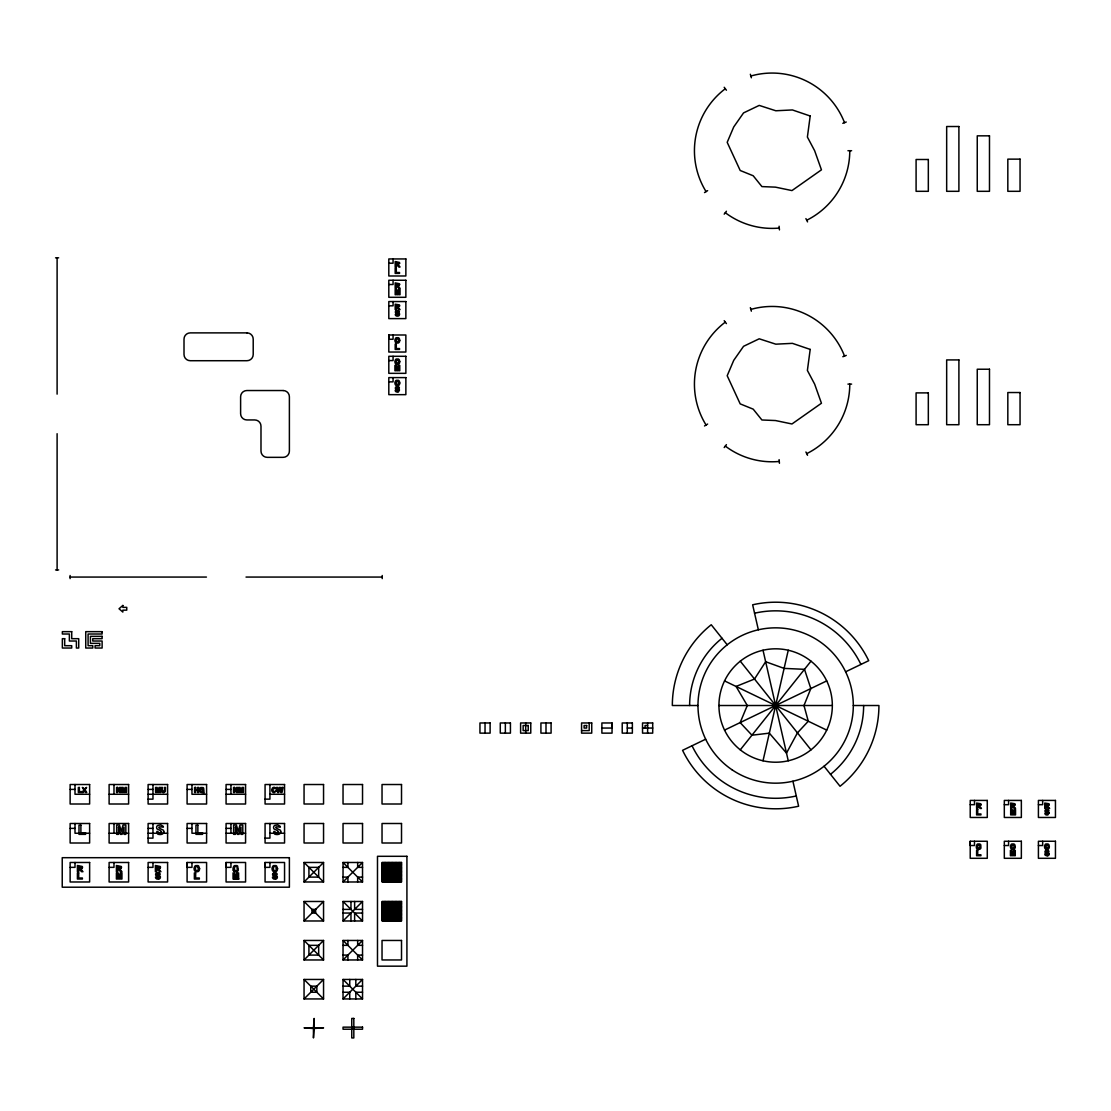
<?xml version="1.0" encoding="UTF-8"?>
<svg xmlns="http://www.w3.org/2000/svg" width="1111" height="1111" viewBox="0 0 1111 1111"><rect width="100%" height="100%" fill="white"/><g stroke="black" fill="none" stroke-linecap="round" stroke-linejoin="round"><path stroke-width="1.5" d="M187.092 862.483L187.092 881.981L206.59 881.981L206.59 862.483L187.092 862.483L187.092 867.358L191.967 867.358L191.967 862.483M226.075 862.483L226.075 881.981L245.573 881.981L245.573 862.483L226.075 862.483L226.075 867.358L230.949 867.358L230.949 862.483M265.071 862.483L265.071 881.981L284.555 881.981L284.555 862.483L265.071 862.483L265.071 867.358L269.931 867.358L269.931 862.483M388.808 334.994L388.808 352.034L405.862 352.034L405.862 334.994L388.808 334.994L388.808 339.258L393.072 339.258L393.072 334.994M612.05 722.969L612.05 733.135L601.884 733.135L601.884 722.969L612.05 722.969L612.05 728.052L601.884 728.052M970.222 841.263L970.222 858.303L987.276 858.303L987.276 841.263L970.222 841.263L970.222 845.527L974.486 845.527L974.486 841.263M234.129 879.023L234.171 874.204L235.324 879.023M763.021 760.785L788.255 650.227M236.324 879.023L237.518 874.204L237.518 879.023M395.613 311.247L395.419 311.719A1.569 1.569 0 0 0 395.419 312.33A1.43 1.43 0 0 0 395.766 313.01L398.446 314.357L396.474 314.802A1.708 1.708 0 0 1 396.224 314.163M1045.215 810.1L1044.993 810.683A1.569 1.569 0 0 0 1045.007 811.197A1.403 1.403 0 0 0 1045.257 811.752L1048.034 813.224L1046.062 813.669A1.708 1.708 0 0 1 1045.826 813.03C1043.701 812.724 1045.507 815.293 1046.743 814.974A4.166 4.166 0 0 0 1047.492 814.96A3.014 3.014 0 0 0 1047.923 814.877L1049.103 812.849M1045.215 850.943L1045.007 851.415A1.569 1.569 0 0 0 1045.007 852.04A1.403 1.403 0 0 0 1045.257 852.595L1048.034 854.067L1046.062 854.498A1.708 1.708 0 0 1 1045.826 853.873L1044.771 853.97L1044.993 854.776A1.875 1.875 0 0 0 1045.284 855.234L1046.743 855.817A4.18 4.18 0 0 0 1047.492 855.803M724.191 214.173L726.413 211.243M724.191 447.566L726.413 444.636M740.273 749.842L810.988 661.17M304.053 881.981L323.551 862.483L323.551 881.981L304.053 881.981L304.053 862.483L323.551 862.483M304.053 920.977L323.551 901.479L323.551 920.977L304.053 920.977L304.053 901.479L323.551 901.479M343.035 881.981L362.533 862.483L362.533 881.981L343.035 881.981L343.035 862.483L362.533 862.483M382.031 863.372L382.906 862.483M382.031 864.747L384.295 862.483M382.031 866.136L385.67 862.483M382.031 867.51L387.045 862.483M382.031 868.885L388.419 862.483M382.031 870.26L389.808 862.483M382.031 871.649L391.183 862.483M382.031 873.024L392.558 862.483M382.031 874.399L393.933 862.483M382.031 875.787L395.322 862.483M382.031 877.162L396.696 862.483M382.031 878.537L398.071 862.483M382.031 879.912L399.446 862.483M382.031 881.301L400.835 862.483M304.053 959.96L323.551 940.462L304.053 940.462L304.053 959.96L323.551 959.96L323.551 940.462M343.035 920.977L362.533 901.479L362.533 920.977L343.035 920.977L343.035 901.479L362.533 901.479M382.712 881.981L401.515 863.178M384.1 881.981L401.515 864.552M385.475 881.981L401.515 865.941M386.85 881.981L401.515 867.316M388.225 881.981L401.515 868.691M389.614 881.981L401.515 870.066M390.989 881.981L401.515 871.455M392.364 881.981L401.515 872.829M393.738 881.981L401.515 874.204M395.127 881.981L401.515 875.579M396.502 881.981L401.515 876.968M397.877 881.981L401.515 878.343M399.252 881.981L401.515 879.718M400.64 881.981L401.515 881.092M382.031 902.368L382.906 901.479M382.031 903.743L384.295 901.479M382.031 905.118L385.67 901.479M382.031 906.493L387.045 901.479M382.031 907.881L388.419 901.479M382.031 909.256L389.808 901.479M382.031 910.631L391.183 901.479M382.031 912.006L392.558 901.479M382.031 913.395L393.933 901.479M382.031 914.77L395.322 901.479M382.031 916.144L396.696 901.479M382.031 917.519L398.071 901.479M382.031 918.908L399.446 901.479M382.031 920.283L400.835 901.479M304.053 998.942L323.551 979.458L323.551 998.942L304.053 998.942L304.053 979.458L323.551 979.458M343.035 959.96L362.533 940.462L343.035 940.462L343.035 959.96L362.533 959.96L362.533 940.462M382.712 920.977L401.515 902.16M384.1 920.977L401.515 903.549M385.475 920.977L401.515 904.923M386.85 920.977L401.515 906.298M388.225 920.977L401.515 907.673M389.614 920.977L401.515 909.062M390.989 920.977L401.515 910.437M392.364 920.977L401.515 911.812M393.738 920.977L401.515 913.186M395.127 920.977L401.515 914.575M396.502 920.977L401.515 915.95M397.877 920.977L401.515 917.325M399.252 920.977L401.515 918.714M400.64 920.977L401.515 920.089M313.455 1028.536L323.551 1027.842L304.053 1027.842L313.455 1028.536L313.455 1037.938L314.149 1028.536M343.035 998.942L362.533 979.458L362.533 998.942L343.035 998.942L343.035 979.458L362.533 979.458M704.513 192.578L707.638 190.648M704.513 425.971L707.638 424.041M396.085 310.816L397.044 310.511A3.527 3.527 0 0 1 397.807 310.524L398.571 310.774A1.583 1.583 0 0 1 399.377 311.983L396.53 311.705L398.752 313.052A1.5 1.5 0 0 1 399.543 314.052M273.375 873.065L274.473 872.732A4.041 4.041 0 0 1 275.347 872.746L276.222 873.024A1.805 1.805 0 0 1 276.681 873.385A1.791 1.791 0 0 1 277.153 874.426L273.82 874.19L276.431 875.635A1.708 1.708 0 0 1 277.333 876.773M1045.673 809.669L1046.631 809.377A3.527 3.527 0 0 1 1047.395 809.391L1048.159 809.627A1.583 1.583 0 0 1 1048.978 810.863L1046.062 810.655L1048.34 811.919A1.5 1.5 0 0 1 1049.131 812.919M1045.673 850.512L1046.631 850.221A3.527 3.527 0 0 1 1047.395 850.234L1048.159 850.47A1.583 1.583 0 0 1 1048.965 851.693L1046.118 851.415L1048.34 852.762A1.5 1.5 0 0 1 1049.145 853.762M705.652 739.204L682.571 750.328A103.295 103.295 0 0 0 798.615 806.211L792.921 781.227M724.539 730.108L826.723 680.904M845.61 671.808L868.705 660.684A103.295 103.295 0 0 0 752.647 604.801L758.355 629.784M842.818 123.335L846.249 122.002M842.818 356.728L846.249 355.395M158.845 879.051L158.998 879.009A1.861 1.861 0 0 0 160.095 878.232A1.486 1.486 0 0 0 160.373 877.496L160.331 876.69M275.806 879.051L275.959 879.009A1.861 1.861 0 0 0 277.056 878.232A1.486 1.486 0 0 0 277.333 877.496L277.292 876.69M1047.798 855.748L1047.923 855.72A1.639 1.639 0 0 0 1048.895 855.026L1049.131 854.387A2.139 2.139 0 0 0 1049.131 853.901L1049.103 853.679M273.792 788.241L272.778 789.935L273.764 791.657M274.125 791.671L276.153 790.935L274.445 792.532A3.069 3.069 0 0 1 273.806 792.546L273.348 792.462A2.014 2.014 0 0 1 272.75 792.171A2.319 2.319 0 0 1 271.903 791.046L271.751 790.282A4.222 4.222 0 0 1 271.778 789.393L272.57 787.866A2.264 2.264 0 0 1 273.598 787.38L273.834 787.352A2.819 2.819 0 0 1 274.542 787.366A2.264 2.264 0 0 1 275.486 787.88M396.224 314.163C394.113 313.857 395.919 316.427 397.155 316.121A4.166 4.166 0 0 0 397.905 316.093A3.014 3.014 0 0 0 398.335 316.01A1.639 1.639 0 0 0 399.293 315.316L399.502 313.982M396.224 390.211L395.183 390.322L395.405 391.114A1.875 1.875 0 0 0 395.697 391.572L397.155 392.155A4.18 4.18 0 0 0 397.905 392.141A3.014 3.014 0 0 0 398.335 392.058L399.502 390.03M202.188 792.546L200.897 792.393A2.041 2.041 0 0 1 200.119 791.865L199.716 788.616A2.222 2.222 0 0 1 200.119 788.018A2.055 2.055 0 0 1 200.883 787.505L203.091 787.602A1.833 1.833 0 0 1 203.619 788.018L204.007 791.24A2.25 2.25 0 0 1 203.646 791.81L204.091 792.962L202.966 792.337A2.125 2.125 0 0 1 202.188 792.546M847.943 150.721L851.609 150.721M55.55 257.821L58.661 257.821M388.808 263.21L393.072 263.21L393.072 258.946M388.808 284.513L393.072 284.513L393.072 280.25M388.808 305.817L393.072 305.817L393.072 301.553M388.808 360.561L393.072 360.561L393.072 356.298M388.808 381.865L393.072 381.865L393.072 377.601M847.943 384.114L851.609 384.114M55.55 569.929L58.661 569.929M70.118 577.067L206.438 577.067M246.017 577.067L382.226 577.067M697.972 705.513L672.336 705.513A103.295 103.295 0 0 1 711.234 624.743L727.205 644.783M718.928 705.513L832.333 705.513A56.703 56.703 0 0 1 747.286 754.619A56.703 56.703 0 0 1 747.286 656.407A56.703 56.703 0 0 1 832.333 705.513M853.304 705.513L878.926 705.513A103.295 103.295 0 0 1 840.041 786.269L824.056 766.229M647.616 725.511L645.074 725.511L645.074 728.052M627.284 728.052L632.367 728.052M642.533 728.052L652.699 728.052M581.567 730.594L589.191 730.594L589.191 722.969M70.132 789.393L75.006 789.393M148.11 789.393L152.971 789.393M187.092 789.393L191.967 789.393M226.075 789.393L230.949 789.393M89.63 794.268L75.006 794.268L75.006 784.519M109.114 794.268L128.612 794.268M148.11 794.268L167.594 794.268M206.59 794.268L191.967 794.268L191.967 784.519M226.075 794.268L245.573 794.268M269.931 794.268L284.555 794.268M148.11 799.142L152.971 799.142L152.971 784.519M265.071 799.142L269.931 799.142L269.931 784.519M970.222 804.683L974.486 804.683L974.486 800.42M1004.316 804.683L1008.58 804.683L1008.58 800.42M1038.41 804.683L1042.66 804.683L1042.66 800.42M70.132 828.375L75.006 828.375M148.11 828.375L152.971 828.375M187.092 828.375L191.967 828.375M226.075 828.375L230.949 828.375M89.63 833.25L75.006 833.25L75.006 823.501M109.114 833.25L128.612 833.25M148.11 833.25L167.594 833.25M206.59 833.25L191.967 833.25L191.967 823.501M226.075 833.25L245.573 833.25M269.931 833.25L284.555 833.25M148.11 838.125L152.971 838.125L152.971 823.501M265.071 838.125L269.931 838.125L269.931 823.501M1004.316 845.527L1008.58 845.527L1008.58 841.263M1038.41 845.527L1042.66 845.527L1042.66 841.263M70.132 867.358L75.006 867.358L75.006 862.483M109.114 867.358L113.989 867.358L113.989 862.483M148.11 867.358L152.971 867.358L152.971 862.483M343.035 867.358L347.91 867.358L347.91 862.483M362.533 867.358L357.659 867.358L357.659 862.483M343.035 877.107L347.91 877.107L347.91 881.981M362.533 877.107L357.659 877.107L357.659 881.981M238.907 879.023L233.046 879.023L233.046 872.913L234.754 872.913L235.838 877.093L236.893 872.913L238.601 872.913L238.601 879.023M343.035 909.395L350.965 909.395L350.965 901.479M362.533 909.395L354.617 909.395L354.617 901.479M343.035 913.048L350.965 913.048L350.965 920.977M362.533 913.048L354.617 913.048L354.617 920.977M343.035 945.336L347.91 945.336L347.91 940.462M362.533 945.336L357.659 945.336L357.659 940.462M343.035 955.085L347.91 955.085L347.91 959.96M362.533 955.085L357.659 955.085L357.659 959.96M343.035 986.151L349.743 986.151L349.743 979.458M362.533 986.151L355.826 986.151L355.826 979.458M343.035 992.248L349.743 992.248L349.743 998.942M362.533 992.248L355.826 992.248L355.826 998.942M351.756 1028.189L353.826 1028.189M274.056 788.213C274.917 788.602 276.597 789.602 275.695 787.949M394.669 867.024L387.725 866.691L387.725 878.148L390.072 878.148L390.072 873.802L395.683 872.607L396.113 868.441A2.805 2.805 0 0 0 395.835 867.969A3.166 3.166 0 0 0 394.669 867.024M724.539 680.904L826.723 730.108M343.035 862.483L362.533 881.981M304.053 862.483L323.551 881.981M343.035 901.479L362.533 920.977M304.053 901.479L323.551 920.977M343.035 940.462L362.533 959.96M304.053 940.462L323.551 959.96M343.035 979.458L362.533 998.942M304.053 979.458L323.551 998.942M396.474 390.85L398.446 390.405L395.669 388.933A1.403 1.403 0 0 1 395.419 388.378A1.569 1.569 0 0 1 395.391 387.864L395.613 387.281A1.403 1.403 0 0 1 396.071 386.878L397.044 386.559A3.527 3.527 0 0 1 397.807 386.572L398.571 386.809A1.583 1.583 0 0 1 399.377 388.017L396.53 387.753L398.752 389.1A1.5 1.5 0 0 1 399.224 389.475L399.363 389.642M740.273 661.17L810.988 749.842M724.191 87.283L726.413 90.213M724.191 320.676L726.413 323.607M805.906 218.603L807.544 221.894M805.906 451.996L807.544 455.288M198.175 867.288L198.175 869.899A1.5 1.5 0 0 1 196.661 870.718L195.425 869.719L195.494 867.288A1.472 1.472 0 0 1 198.133 867.26M976.583 848.026L976.333 846.957A5.666 5.666 0 0 1 976.347 846.054L977.013 844.499A2.541 2.541 0 0 1 977.68 843.985L979.735 843.971A2.069 2.069 0 0 1 980.513 844.527A2.291 2.291 0 0 1 980.805 844.943L980.916 848.026A2.43 2.43 0 0 1 980.333 848.846A2.014 2.014 0 0 1 979.527 849.318L977.986 849.318A2.083 2.083 0 0 1 976.986 848.665M233.352 870.232L233.06 868.996A6.458 6.458 0 0 1 233.088 867.969L233.838 866.191A2.902 2.902 0 0 1 234.602 865.608L236.949 865.58A2.347 2.347 0 0 1 237.643 866.024L238.296 870.232A2.777 2.777 0 0 1 237.643 871.163A2.305 2.305 0 0 1 236.712 871.691L234.699 871.607A2.375 2.375 0 0 1 233.81 870.955M750.356 74.256L751.355 77.784M750.356 307.65L751.355 311.177M763.021 650.227L788.255 760.785M779.103 226.227L779.45 229.894M779.103 459.635L779.45 463.287M647.616 722.969L647.616 733.135M627.284 722.969L627.284 733.135M546.001 722.969L546.001 733.135M525.684 722.969L525.684 733.135M505.352 722.969L505.352 733.135M485.035 722.969L485.035 733.135M382.226 575.498L382.226 578.623M352.784 1027.147L352.784 1029.217M314.149 1027.842L314.149 1018.44L313.455 1027.842M230.949 784.519L230.949 794.268M230.949 823.501L230.949 833.25M113.989 784.519L113.989 794.268M113.989 823.501L113.989 833.25M70.118 575.498L70.118 578.623M57.105 257.821L57.105 394.141M57.105 433.707L57.105 569.929M396.474 390.85A1.708 1.708 0 0 1 396.224 390.211M754.563 613.216A94.657 94.657 0 0 1 860.914 664.434M863.636 705.513A87.991 87.991 0 0 1 830.5 774.311M796.281 795.962A92.782 92.782 0 0 1 692.042 745.759M689.625 705.513A86.005 86.005 0 0 1 722.011 638.269M849.776 384.114A77.673 77.673 0 0 1 806.725 453.649M779.269 461.454A77.673 77.673 0 0 1 725.302 446.094M706.068 425.013A77.673 77.673 0 0 1 725.302 322.134M750.855 309.413A77.673 77.673 0 0 1 844.527 356.062M849.776 150.721A77.673 77.673 0 0 1 806.725 220.242M779.269 228.061A77.673 77.673 0 0 1 725.302 212.701M706.068 191.606A77.673 77.673 0 0 1 725.302 88.741M750.855 76.02A77.673 77.673 0 0 1 844.527 122.668M158.498 879.107A4.763 4.763 0 0 1 157.651 879.134C156.22 879.495 154.165 876.565 156.582 876.912A1.958 1.958 0 0 0 156.859 877.634C160.498 878.843 158.304 875.829 155.943 875.44A1.611 1.611 0 0 1 155.651 874.801A1.791 1.791 0 0 1 155.637 874.218A1.486 1.486 0 0 1 155.887 873.552A1.764 1.764 0 0 1 156.429 873.052L157.512 872.732A4.041 4.041 0 0 1 158.387 872.746L159.262 873.024A1.805 1.805 0 0 1 159.72 873.385A1.791 1.791 0 0 1 160.192 874.426L156.859 874.19L159.47 875.635A1.708 1.708 0 0 1 160.373 876.773M233.643 870.955A2.777 2.777 0 0 1 233.199 870.232M275.459 879.107A4.763 4.763 0 0 1 274.611 879.134C273.181 879.481 271.126 876.551 273.542 876.912A1.958 1.958 0 0 0 273.82 877.634C277.458 878.843 275.306 875.787 272.903 875.44A1.611 1.611 0 0 1 272.612 874.801A1.791 1.791 0 0 1 272.598 874.218A1.486 1.486 0 0 1 272.848 873.552M976.847 848.665A2.43 2.43 0 0 1 976.444 848.04M117.516 874.204L117.474 879.023L116.405 879.023L116.405 872.913L118.113 872.913L119.183 877.093L120.238 872.913L121.946 872.913L121.946 879.023L120.863 879.023L120.863 874.204L119.682 879.023L118.669 879.023L117.516 874.204M118.502 827.028L118.446 834.361L116.655 834.361L116.655 825.056L119.474 825.056L121.266 831.417L123.002 825.056L125.835 825.056L125.835 834.361L124.043 834.361L124.043 827.028L122.085 834.361L120.405 834.361L118.502 827.028M122.585 788.491L122.557 792.462L121.585 792.462L121.585 787.435L123.113 787.435L124.085 790.865L125.015 787.435L126.557 787.435L126.557 792.462L125.585 792.462L125.585 788.491L124.515 792.462L123.613 792.462L122.585 788.491M156.568 788.491L156.54 792.462L155.568 792.462L155.568 787.435L157.095 787.435L158.068 790.865L159.012 787.435L160.539 787.435L160.539 792.462L159.567 792.462L159.567 788.491L158.498 792.462L157.595 792.462L156.568 788.491M164.442 790.24C164.539 793.823 160.067 789.685 162.512 787.435L161.47 787.435L161.567 791.407A2.375 2.375 0 0 0 161.859 791.962L162.914 792.518A4.291 4.291 0 0 0 163.831 792.546L165.345 791.546L165.483 787.435L164.442 787.435L164.442 790.24M235.463 827.028L235.407 834.361L233.616 834.361L233.616 825.056L236.435 825.056L238.226 831.417L239.962 825.056L242.795 825.056L242.795 834.361L241.004 834.361L241.004 827.028L239.046 834.361L237.365 834.361L235.463 827.028M239.545 788.491L239.518 792.462L238.546 792.462L238.546 787.435L240.073 787.435L241.045 790.865L241.99 787.435L243.517 787.435L243.517 792.462L242.545 792.462L242.545 788.491L241.476 792.462L240.573 792.462L239.545 788.491M396.155 290.499L396.127 294.721L395.183 294.721L395.183 289.36L396.669 289.36L397.627 293.012L398.53 289.36L400.029 289.36L400.029 294.721L399.085 294.721L399.085 290.499L398.044 294.721L397.169 294.721L396.155 290.499M395.891 366.533L395.863 370.755L394.919 370.755L394.919 365.408L396.405 365.408L397.349 369.06L398.266 365.408L399.766 365.408L399.766 370.755L398.821 370.755L398.821 366.533L397.78 370.755L396.891 370.755L395.891 366.533M1011.385 851.498L1011.357 855.72L1010.413 855.72L1010.413 850.373L1011.913 850.373L1012.857 854.026L1013.774 850.373L1015.26 850.373L1015.26 855.72L1014.315 855.72L1014.315 851.498L1013.274 855.72L1012.399 855.72L1011.385 851.498M1011.663 810.669L1011.621 814.891L1010.677 814.891L1010.677 809.53L1012.177 809.53L1013.121 813.183L1014.037 809.53L1015.537 809.53L1015.537 814.891L1014.579 814.891L1014.579 810.669L1013.551 814.891L1012.663 814.891L1011.663 810.669M237.407 868.58L237.171 869.899A1.5 1.5 0 0 1 235.657 870.718L234.421 869.719L234.477 867.288A1.472 1.472 0 0 1 237.143 867.288L237.407 868.58M276.389 868.58L276.153 869.899A1.5 1.5 0 0 1 274.639 870.718L273.403 869.719L273.473 867.288A1.472 1.472 0 0 1 276.125 867.288L276.389 868.58M163.775 831.639L163.72 832.25A2.139 2.139 0 0 1 163.442 832.972L163.317 833.153A2.75 2.75 0 0 1 161.9 834.264L160.942 834.486A7.152 7.152 0 0 1 159.665 834.514C155.693 835.055 156.165 828.681 158.692 832.514A1.555 1.555 0 0 0 159.137 832.764C164.678 832.806 159.512 829.848 157.109 828.987A2.403 2.403 0 0 1 156.637 827.764A2.694 2.694 0 0 1 156.637 827.139A2.236 2.236 0 0 1 157.012 826.153A2.583 2.583 0 0 1 157.818 825.417L160.776 824.945L162.956 826.112A2.639 2.639 0 0 1 163.428 827.153C159.79 826.57 155.082 826.556 163.428 830.195A2.5 2.5 0 0 1 163.692 830.861L163.775 831.639M280.736 831.639L280.68 832.25A2.139 2.139 0 0 1 280.403 832.972L280.278 833.153A2.75 2.75 0 0 1 278.861 834.264L277.903 834.486A7.152 7.152 0 0 1 276.625 834.514C272.653 835.055 273.125 828.681 275.653 832.514A1.555 1.555 0 0 0 276.097 832.764C281.639 832.806 276.472 829.848 274.07 828.987A2.403 2.403 0 0 1 273.598 827.764A2.694 2.694 0 0 1 273.598 827.139A2.236 2.236 0 0 1 273.973 826.153A2.583 2.583 0 0 1 274.778 825.417L277.736 824.945L279.916 826.112A2.639 2.639 0 0 1 280.389 827.153C276.57 826.57 272.056 826.515 280.389 830.195A2.5 2.5 0 0 1 280.652 830.861L280.736 831.639M395.96 340.091L397.044 342.16L398.696 340.758A4.166 4.166 0 0 0 398.71 340.091L397.335 338.466L395.96 340.091M395.96 361.394L397.044 363.478L398.696 362.061A4.152 4.152 0 0 0 398.71 361.394L397.335 359.77L395.96 361.394M395.96 382.698L397.183 384.795A1.403 1.403 0 0 0 397.627 384.781L398.696 383.378A4.166 4.166 0 0 0 398.71 382.698L397.335 381.073L395.96 382.698M977.361 846.36L978.458 848.443L980.11 847.026A4.166 4.166 0 0 0 980.124 846.36L978.749 844.735L977.361 846.36M1011.454 846.36L1012.552 848.443L1014.204 847.026A4.166 4.166 0 0 0 1014.218 846.36L1012.982 844.735L1011.454 846.36M1045.548 846.36L1046.784 848.457A1.403 1.403 0 0 0 1047.229 848.443L1048.284 847.026A4.166 4.166 0 0 0 1048.312 846.36L1046.923 844.735L1045.548 846.36M200.494 789.727C202.174 796.018 204.785 785.171 200.494 789.727M199.605 868.608L199.313 870.232A2.777 2.777 0 0 1 198.661 871.163A2.305 2.305 0 0 1 197.716 871.691L195.703 871.607A2.375 2.375 0 0 1 194.828 870.955A2.819 2.819 0 0 1 194.356 870.232L194.078 868.996A6.472 6.472 0 0 1 194.092 867.969L194.856 866.191A2.902 2.902 0 0 1 195.619 865.608L197.966 865.58A2.347 2.347 0 0 1 198.661 866.024L199.605 868.608M277.583 868.608L277.292 870.232A2.777 2.777 0 0 1 276.639 871.163A2.305 2.305 0 0 1 275.695 871.691L273.681 871.607A2.375 2.375 0 0 1 272.792 870.955A2.819 2.819 0 0 1 272.334 870.232L272.056 868.996A6.458 6.458 0 0 1 272.07 867.969L272.834 866.191A2.902 2.902 0 0 1 273.584 865.608L275.945 865.58A2.347 2.347 0 0 1 276.625 866.024L277.583 868.608M399.766 340.341L399.502 341.757A2.43 2.43 0 0 1 398.932 342.577A2.014 2.014 0 0 1 398.113 343.035L396.571 343.035A2.083 2.083 0 0 1 395.572 342.396A2.472 2.472 0 0 1 395.169 341.757L394.919 340.688A5.666 5.666 0 0 1 394.947 339.772L395.599 338.23A2.541 2.541 0 0 1 396.266 337.716L398.321 337.702A2.069 2.069 0 0 1 399.099 338.258A2.291 2.291 0 0 1 399.391 338.674L399.766 340.341M399.766 361.658L399.502 363.061A2.43 2.43 0 0 1 398.932 363.88A2.014 2.014 0 0 1 398.113 364.339L396.571 364.339A2.083 2.083 0 0 1 395.572 363.7A2.472 2.472 0 0 1 395.169 363.061L394.919 361.992A5.652 5.652 0 0 1 394.947 361.089L395.599 359.533A2.541 2.541 0 0 1 396.266 359.02L398.321 359.006A2.069 2.069 0 0 1 399.099 359.561A2.291 2.291 0 0 1 399.391 359.978L399.766 361.658M399.766 382.962L399.502 384.364A2.43 2.43 0 0 1 398.932 385.184A2.014 2.014 0 0 1 398.113 385.656L396.571 385.656A2.083 2.083 0 0 1 395.572 385.017A2.472 2.472 0 0 1 395.169 384.378L394.919 383.295A5.652 5.652 0 0 1 394.947 382.392L395.599 380.837A2.541 2.541 0 0 1 396.266 380.337L398.321 380.309A2.069 2.069 0 0 1 399.099 380.865A2.291 2.291 0 0 1 399.391 381.281L399.766 382.962M1015.26 846.624L1015.01 848.026A2.43 2.43 0 0 1 1014.426 848.846A2.028 2.028 0 0 1 1013.607 849.318L1012.079 849.304A2.083 2.083 0 0 1 1011.079 848.665A2.472 2.472 0 0 1 1010.677 848.026L1010.427 846.957A5.638 5.638 0 0 1 1010.441 846.054L1011.107 844.499A2.541 2.541 0 0 1 1011.774 843.985L1013.829 843.971A2.069 2.069 0 0 1 1014.593 844.527A2.291 2.291 0 0 1 1014.885 844.943L1015.26 846.624M1049.353 846.624L1049.09 848.026A2.43 2.43 0 0 1 1048.52 848.846A2.014 2.014 0 0 1 1047.701 849.318L1046.173 849.304A2.083 2.083 0 0 1 1045.159 848.665A2.472 2.472 0 0 1 1044.757 848.026L1044.507 846.957A5.638 5.638 0 0 1 1044.534 846.054L1045.201 844.499A2.541 2.541 0 0 1 1045.854 843.985L1047.909 843.971A2.069 2.069 0 0 1 1048.687 844.527A2.291 2.291 0 0 1 1048.978 844.943L1049.353 846.624M81.186 867.302L78.687 868.108L78.687 866.538L81.186 867.302M120.169 867.302L117.669 868.108L117.669 866.538L120.169 867.302M159.165 867.302L156.651 868.108L156.651 866.538L159.165 867.302M398.474 263.154L396.294 263.863L396.294 262.488L398.474 263.154M398.474 284.458L396.294 285.166L396.294 283.791L398.474 284.458M398.474 305.775L396.294 306.469L396.294 305.094L398.474 305.775M979.888 804.628L977.708 805.336L977.708 803.961L979.888 804.628M1013.982 804.628L1011.788 805.336L1011.788 803.961L1013.982 804.628M1048.076 804.628L1045.882 805.336L1045.882 803.961L1048.076 804.628M394.127 870.246L393.85 871.177A1.458 1.458 0 0 1 393.377 871.621L390.072 871.885L390.072 868.608L393.919 869.413A1.75 1.75 0 0 1 394.127 870.246M810.197 116.002L807.391 137.056L814.641 150.721L821.446 169.83L791.962 190.578L775.478 187.148L761.91 186.592L753.202 175.76L740.19 170.483L727.191 142.333L733.732 126.96L743.551 112.905L759.216 105.406L775.811 110.767L792.407 109.947L810.197 116.002M810.197 349.409L807.391 370.449L814.641 384.114L821.446 403.237L791.962 423.971L775.478 420.541L761.91 419.986L753.202 409.154L740.19 403.876L727.191 375.726L733.732 360.353L743.551 346.313L759.216 338.799L775.811 344.174L792.407 343.355L810.197 349.409M82.436 867.552L82.367 867.858A1.444 1.444 0 0 1 81.839 868.594L80.839 868.955L82.964 871.691L81.45 871.691L79.575 869.191A2.43 2.43 0 0 0 78.95 869.108L78.687 871.691L77.409 871.691L77.409 865.497L82.311 866.483A1.68 1.68 0 0 1 82.436 866.969A2.361 2.361 0 0 1 82.436 867.552M121.418 867.552L121.391 867.719A1.444 1.444 0 0 1 120.835 868.594L119.821 868.955L121.946 871.691L120.446 871.691L118.641 869.233A2.43 2.43 0 0 0 117.933 869.108L117.669 871.691L116.405 871.691L116.405 865.497L121.293 866.483A1.68 1.68 0 0 1 121.432 866.969A2.361 2.361 0 0 1 121.418 867.552M160.415 867.552L160.373 867.719A1.444 1.444 0 0 1 159.817 868.594L158.817 868.955L160.928 871.691L159.428 871.691L157.623 869.233A2.43 2.43 0 0 0 156.929 869.108L156.651 871.691L155.387 871.691L155.387 865.497L160.29 866.483A1.68 1.68 0 0 1 160.415 866.969A2.361 2.361 0 0 1 160.415 867.552M399.571 263.376L398.182 264.599L400.029 266.987L398.71 266.987L397.071 264.807A2.125 2.125 0 0 0 396.53 264.737L396.294 266.987L395.183 266.987L395.183 261.571L399.46 262.432A1.555 1.555 0 0 1 399.571 262.863A2.069 2.069 0 0 1 399.571 263.376M399.571 284.68L398.182 285.916L400.029 288.304L398.71 288.304L397.071 286.11A2.125 2.125 0 0 0 396.53 286.041L396.294 288.304L395.183 288.304L395.183 282.874L399.46 283.736A1.555 1.555 0 0 1 399.571 284.166A2.069 2.069 0 0 1 399.571 284.68M399.571 305.997L398.182 307.219L400.029 309.608L398.71 309.608L397.071 307.414A2.111 2.111 0 0 0 396.53 307.344L396.294 309.608L395.183 309.608L395.183 304.192L399.363 304.858A1.417 1.417 0 0 1 399.571 305.469A2.069 2.069 0 0 1 399.571 305.997M980.985 804.85L979.583 806.086L981.444 808.475L980.124 808.475L978.624 806.364A2.125 2.125 0 0 0 977.944 806.211L977.708 808.475L976.597 808.475L976.597 803.045L980.763 803.725A1.417 1.417 0 0 1 980.985 804.336A2.069 2.069 0 0 1 980.985 804.85M1015.079 804.85L1013.676 806.086L1015.537 808.475L1014.218 808.475L1012.649 806.308A2.125 2.125 0 0 0 1012.024 806.211L1011.788 808.475L1010.677 808.475L1010.677 803.045L1014.857 803.725A1.417 1.417 0 0 1 1015.079 804.336A2.069 2.069 0 0 1 1015.079 804.85M1049.159 804.85L1047.77 806.086L1049.617 808.475L1048.312 808.475L1046.659 806.28A2.111 2.111 0 0 0 1046.118 806.211L1045.882 808.475L1044.771 808.475L1044.771 803.045L1048.951 803.725A1.417 1.417 0 0 1 1049.159 804.336A2.069 2.069 0 0 1 1049.159 804.85M282.027 787.435L281.347 790.963L280.472 787.435L279.222 787.435L278.278 790.907L277.556 787.435L276.5 787.435L277.625 792.462L278.75 792.462L279.819 788.713L280.75 792.462L282 792.462L283.097 787.435L282.027 787.435M810.836 688.556L803.989 705.513L808.28 721.233L797.448 732.857L786.491 753.091L769.326 733.149L751.953 735.204L740.162 722.594L747.286 705.513L736.065 686.445L754.508 679.029L765.646 661.725L784.102 668.391L804.489 669.322L810.836 688.556M83.839 789.81L82.158 792.462L83.381 792.462L84.478 790.74L85.561 792.462L86.783 792.462L85.061 789.81L86.602 787.435L84.478 788.866L82.339 787.435L83.839 789.81M122.835 605.467L119.016 608.759L122.835 612.05L122.835 610.161L126.751 610.161L126.751 607.356L122.835 607.356L122.835 605.467M958.904 126.515L946.669 126.515L946.669 191.314L958.904 191.314L958.904 126.515M989.484 135.834L977.249 135.834L977.249 191.314L989.484 191.314L989.484 135.834M1020.051 159.137L1007.83 159.137L1007.83 191.314L1020.051 191.314L1020.051 159.137M928.324 159.498L916.089 159.498L916.089 191.314L928.324 191.314L928.324 159.498M405.862 258.946L388.808 258.946L388.808 275.986L405.862 275.986L405.862 258.946M396.294 268.057L395.183 268.057L395.183 273.403L399.529 273.403L399.529 272.501L396.294 272.501L396.294 268.057M405.862 280.25L388.808 280.25L388.808 297.304L405.862 297.304L405.862 280.25M405.862 301.553L388.808 301.553L388.808 318.607L405.862 318.607L405.862 301.553M246.975 332.883L190.245 332.883A6.235 6.235 0 0 0 184.009 339.133L184.009 354.478A6.235 6.235 0 0 0 190.245 360.714L246.975 360.714A6.235 6.235 0 0 0 253.211 354.478L253.211 339.133A6.235 6.235 0 0 0 246.975 332.883M396.294 344.104L395.183 344.104L395.183 349.451L399.529 349.451L399.529 348.548L396.294 348.548L396.294 344.104M405.862 356.298L388.808 356.298L388.808 373.338L405.862 373.338L405.862 356.298M958.904 359.922L946.669 359.922L946.669 424.708L958.904 424.708L958.904 359.922M989.484 369.227L977.249 369.227L977.249 424.708L989.484 424.708L989.484 369.227M405.862 377.601L388.808 377.601L388.808 394.655L405.862 394.655L405.862 377.601M283.152 390.53L246.864 390.53A6.235 6.235 0 0 0 240.615 396.766L240.615 413.709A6.235 6.235 0 0 0 246.864 419.944L254.738 419.944A6.235 6.235 0 0 1 260.988 426.193L260.988 451.108A6.235 6.235 0 0 0 267.223 457.343L283.152 457.343A6.235 6.235 0 0 0 289.388 451.108L289.388 396.766A6.235 6.235 0 0 0 283.152 390.53M1020.051 392.53L1007.83 392.53L1007.83 424.708L1020.051 424.708L1020.051 392.53M928.324 392.891L916.089 392.891L916.089 424.708L928.324 424.708L928.324 392.891M71.715 631.659L62.355 631.659L62.355 634.006L69.368 634.006L69.368 641.019L76.395 641.019L76.395 648.032L78.728 648.032L78.728 638.686L71.715 638.686L71.715 631.659M102.115 631.659L85.741 631.659L85.741 648.032L92.768 648.032L92.768 645.699L88.088 645.699L88.088 634.006L102.115 634.006L102.115 631.659M102.115 636.339L90.422 636.339L90.422 643.366L99.782 643.366L99.782 645.699L95.102 645.699L95.102 648.032L102.115 648.032L102.115 641.019L92.768 641.019L92.768 638.686L102.115 638.686L102.115 636.339M64.688 638.686L62.355 638.686L62.355 648.032L71.715 648.032L71.715 645.699L64.688 645.699L64.688 638.686M490.118 722.969L479.952 722.969L479.952 733.135L490.118 733.135L490.118 722.969M510.435 722.969L500.283 722.969L500.283 733.135L510.435 733.135L510.435 722.969M530.766 722.969L520.601 722.969L520.601 733.135L530.766 733.135L530.766 722.969M551.084 722.969L540.918 722.969L540.918 733.135L551.084 733.135L551.084 722.969M591.732 722.969L581.567 722.969L581.567 733.135L591.732 733.135L591.732 722.969M632.367 722.969L622.216 722.969L622.216 733.135L632.367 733.135L632.367 722.969M652.699 722.969L642.533 722.969L642.533 733.135L652.699 733.135L652.699 722.969M528.225 725.511L523.142 725.511L523.142 730.594L528.225 730.594L528.225 725.511M586.65 725.511L584.108 725.511L584.108 728.052L586.65 728.052L586.65 725.511M89.63 784.519L70.132 784.519L70.132 804.003L89.63 804.003L89.63 784.519M128.612 784.519L109.114 784.519L109.114 804.003L128.612 804.003L128.612 784.519M167.594 784.519L148.11 784.519L148.11 804.003L167.594 804.003L167.594 784.519M206.59 784.519L187.092 784.519L187.092 804.003L206.59 804.003L206.59 784.519M245.573 784.519L226.075 784.519L226.075 804.003L245.573 804.003L245.573 784.519M284.555 784.519L265.071 784.519L265.071 804.003L284.555 804.003L284.555 784.519M323.551 784.519L304.053 784.519L304.053 804.003L323.551 804.003L323.551 784.519M362.533 784.519L343.035 784.519L343.035 804.003L362.533 804.003L362.533 784.519M401.515 784.519L382.031 784.519L382.031 804.003L401.515 804.003L401.515 784.519M79.367 787.491L78.339 787.491L78.339 792.462L81.908 792.462L81.908 791.615L79.367 791.615L79.367 787.491M117.585 787.435L116.572 787.435L116.572 792.462L117.544 792.462L117.544 789.213L119.544 792.462L120.585 792.462L120.585 787.435L119.613 787.435L119.613 790.713L117.585 787.435M195.619 787.435L194.578 787.435L194.578 792.462L195.619 792.462L195.619 790.24L197.619 790.24L197.619 792.462L198.647 792.462L198.647 787.435L197.619 787.435L197.619 789.393L195.619 789.393L195.619 787.435M234.546 787.435L233.546 787.435L233.546 792.462L234.504 792.462L234.504 789.213L236.504 792.462L237.546 792.462L237.546 787.435L236.574 787.435L236.574 790.713L234.546 787.435M987.276 800.42L970.222 800.42L970.222 817.474L987.276 817.474L987.276 800.42M1021.356 800.42L1004.316 800.42L1004.316 817.474L1021.356 817.474L1021.356 800.42M1055.45 800.42L1038.41 800.42L1038.41 817.474L1055.45 817.474L1055.45 800.42M977.708 809.53L976.597 809.53L976.597 814.891L980.93 814.891L980.93 813.974L977.708 813.974L977.708 809.53M89.63 823.501L70.132 823.501L70.132 842.999L89.63 842.999L89.63 823.501M128.612 823.501L109.114 823.501L109.114 842.999L128.612 842.999L128.612 823.501M167.594 823.501L148.11 823.501L148.11 842.999L167.594 842.999L167.594 823.501M206.59 823.501L187.092 823.501L187.092 842.999L206.59 842.999L206.59 823.501M245.573 823.501L226.075 823.501L226.075 842.999L245.573 842.999L245.573 823.501M284.555 823.501L265.071 823.501L265.071 842.999L284.555 842.999L284.555 823.501M323.551 823.501L304.053 823.501L304.053 842.999L323.551 842.999L323.551 823.501M362.533 823.501L343.035 823.501L343.035 842.999L362.533 842.999L362.533 823.501M401.515 823.501L382.031 823.501L382.031 842.999L401.515 842.999L401.515 823.501M80.895 825.181L78.992 825.181L78.992 834.361L85.575 834.361L85.575 832.806L80.895 832.806L80.895 825.181M197.855 825.181L195.953 825.181L195.953 834.361L202.535 834.361L202.535 832.806L197.855 832.806L197.855 825.181M1021.356 841.263L1004.316 841.263L1004.316 858.303L1021.356 858.303L1021.356 841.263M1055.45 841.263L1038.41 841.263L1038.41 858.303L1055.45 858.303L1055.45 841.263M977.708 850.373L976.597 850.373L976.597 855.72L980.93 855.72L980.93 854.817L977.708 854.817L977.708 850.373M406.918 856.303L377.49 856.303L377.49 966.167L406.918 966.167L406.918 856.303M289.388 857.692L62.23 857.692L62.23 887.203L289.388 887.203L289.388 857.692M89.63 862.483L70.132 862.483L70.132 881.981L89.63 881.981L89.63 862.483M128.612 862.483L109.114 862.483L109.114 881.981L128.612 881.981L128.612 862.483M167.594 862.483L148.11 862.483L148.11 881.981L167.594 881.981L167.594 862.483M401.515 862.483L382.031 862.483L382.031 881.981L401.515 881.981L401.515 862.483M318.676 867.358L308.927 867.358L308.927 877.107L318.676 877.107L318.676 867.358M78.687 872.913L77.409 872.913L77.409 879.023L82.381 879.023L82.381 877.996L78.687 877.996L78.687 872.913M195.647 872.913L194.369 872.913L194.369 879.023L199.341 879.023L199.341 877.996L195.647 877.996L195.647 872.913M401.515 901.479L382.031 901.479L382.031 920.977L401.515 920.977L401.515 901.479M315.621 909.395L311.969 909.395L311.969 913.048L315.621 913.048L315.621 909.395M401.515 940.462L382.031 940.462L382.031 959.96L401.515 959.96L401.515 940.462M318.676 945.336L308.927 945.336L308.927 955.085L318.676 955.085L318.676 945.336M316.843 986.151L310.747 986.151L310.747 992.248L316.843 992.248L316.843 986.151M353.826 1018.44L351.756 1018.44L351.756 1037.938L353.826 1037.938L353.826 1018.44M362.533 1027.147L343.035 1027.147L343.035 1029.217L362.533 1029.217L362.533 1027.147M732.107 769.826A77.673 77.673 0 0 0 853.109 711.054A77.673 77.673 0 0 0 741.704 635.645A77.673 77.673 0 0 0 732.107 769.826"/></g></svg>
